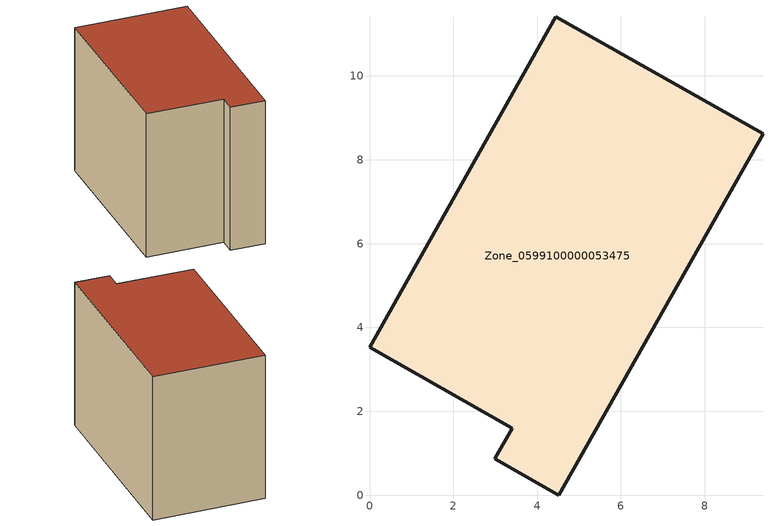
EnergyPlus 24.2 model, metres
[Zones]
Zone_0599100000053475
 floor ground (C_G): 9.39,8.62 4.52,0 2.99,0.87 3.41,1.6 0,3.53 4.44,11.41 z0
 wall outside (C_F): 9.39,8.62 4.44,11.41 0,3.53 3.41,1.6 2.99,0.87 4.52,0 9.39,8.62 z0:7.65
 roof outside (C_R): 4.52,0 9.39,8.62 4.44,11.41 0,3.53 3.41,1.6 2.99,0.87 z7.65
[BUILDING]
Pand.0599100000053475: North Axis=0; Terrain=City; Loads Convergence Tolerance Value=0.04; Temperature Convergence Tolerance Value=0.4; Solar Distribution=FullExterior; Maximum Number of Warmup Days=25; Minimum Number of Warmup Days=1
[Site:Location]
Rotterdam.The.Hague.AP_ZH_NLD Design_Conditions: Latitude=51.96; Longitude=4.45; Time Zone=1; Elevation=-4.5
[SITE:GROUNDTEMPERATURE:BUILDINGSURFACE]
18, 18, 18, 18, 18, 18, 18, 18, 18, 18, 18, 18
[MATERIAL] Thermal Absorptance=0.9; Solar Absorptance=0.7; Visible Absorptance=0.7
Name | Roughness | Thickness | Conductivity | Density | Specific Heat
G.TC.1975-1991 | MediumSmooth | 0.15 | 0.288461 | 540 | 1210
F.TC.1975-1991 | Rough | 0.3 | 0.230769 | 1920 | 840
R.TC.1975-1991 | MediumRough | 0.2 | 0.153846 | 1500 | 1000
[CONSTRUCTION]
C_G: G.TC.1975-1991
C_F: F.TC.1975-1991
C_R: R.TC.1975-1991
[ZONE]
Zone_0599100000053475: Type=1; Multiplier=1; Ceiling Height=Autocalculate; Volume=Autocalculate; Floor Area=autocalculate; Part of Total Floor Area=Yes
[ZONEINFILTRATION:DESIGNFLOWRATE]
Infil_Zone_0599100000053475: Zone or ZoneList or Space or SpaceList=Zone_0599100000053475; Schedule=AlwaysOn; Design Flow Rate Calculation Method=Flow/Area; Flow Rate per Floor Area=0.003; Constant Term Coefficient=1; Temperature Term Coefficient=0; Velocity Term Coefficient=0; Velocity Squared Term Coefficient=0
[HVACTEMPLATE:ZONE:IDEALLOADSAIRSYSTEM]
Zone_0599100000053475: Maximum Heating Supply Air Temperature=50; Minimum Cooling Supply Air Temperature=13; Maximum Heating Supply Air Humidity Ratio=0.0156; Minimum Cooling Supply Air Humidity Ratio=0.0077; Heating Limit=NoLimit; Cooling Limit=NoLimit; Dehumidification Control Type=ConstantSensibleHeatRatio; Cooling Sensible Heat Ratio=0.7; Dehumidification Setpoint=60; Humidification Control Type=None; Humidification Setpoint=30; Outdoor Air Method=None; Outdoor Air Flow Rate per Person=0.00944; Outdoor Air Flow Rate per Zone Floor Area=0; Outdoor Air Flow Rate per Zone=0; Demand Controlled Ventilation Type=None; Outdoor Air Economizer Type=NoEconomizer; Heat Recovery Type=None; Sensible Heat Recovery Effectiveness=0.7; Latent Heat Recovery Effectiveness=0.65
[ZONECONTROL:THERMOSTAT]
ThermostatControl_Zone_0599100000053475: Zone or ZoneList=Zone_0599100000053475; Control Type Schedule=DualSetpointControlType; Control 1=Thermostat_Zone_0599100000053475; Temperature Difference Between Cutout And Setpoint=0
[THERMOSTATSETPOINT:DUALSETPOINT]
Thermostat_Zone_0599100000053475: Heating Setpoint Temperature Schedule=HeatingSetpoint_Zone_0599100000053475; Cooling Setpoint Temperature Schedule=CoolingSetpoint_Zone_0599100000053475
[SCHEDULE:COMPACT]
HeatingSetpoint_Zone_0599100000053475: Through: 12/31, For: AllDays, Until: 24:00, 21
CoolingSetpoint_Zone_0599100000053475: Through: 12/31, For: AllDays, Until: 24:00, 24
DualSetpointControlType: Through: 12/31, For: AllDays, Until: 24:00, 4
AlwaysOn: Through: 12/31, For: AllDays, Until: 24:00, 1
